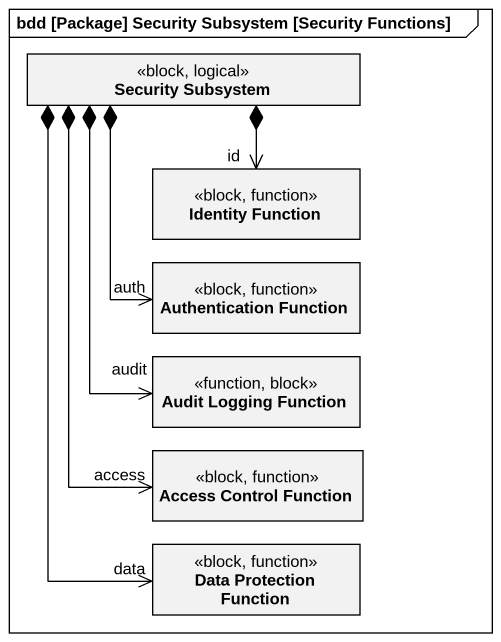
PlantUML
@startuml
mainframe bdd [Package] Security Subsystem [Security Functions]
hide circle
hide empty members
class "Security Subsystem" as Security_Subsystem <<block, logical>>
class "Identity Function" as Identity_Function <<block, function>>
class "Authentication Function" as Authentication_Function <<block, function>>
class "Audit Logging Function" as Audit_Logging_Function <<function, block>>
class "Access Control Function" as Access_Control_Function <<block, function>>
class "Data Protection Function" as Data_Protection_Function <<block, function>>
Security_Subsystem *--> "id" Identity_Function
Security_Subsystem *--> "auth" Authentication_Function
Security_Subsystem *--> "audit" Audit_Logging_Function
Security_Subsystem *--> "access" Access_Control_Function
Security_Subsystem *--> "data" Data_Protection_Function
@enduml
